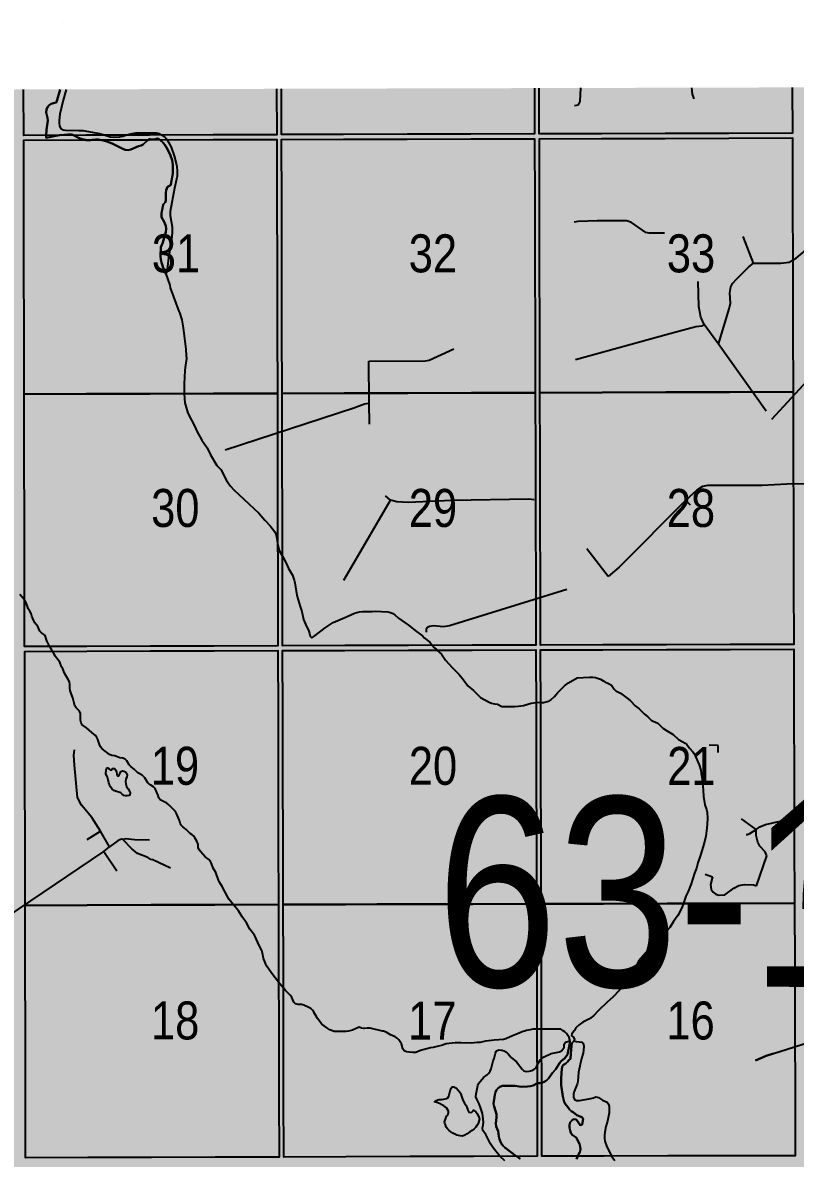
# Model space of a CAD drawing. Extents: x 507565 to 531726, y 6009554 to 6022365.
# Drawn here: x 523209.6 to 523372.5, y 6015897 to 6016136.5 of the extents above; entities that cross this region are included whole.
import ezdxf

# ---------------------------------------------------------------- set-up
doc = ezdxf.new("R2010")
doc.units = 0
doc.header["$LTSCALE"] = 5
doc.linetypes.add('DASHED2', pattern=[9.525, 6.35, -3.175])
for name, color, linetype in [('Quarters', 8, 'Continuous'), ('RoadSeg', 57, 'DASHED2'), ('T-WATER', 160, 'Continuous'), ('T-WATER-H', 133, 'Continuous')]:
    doc.layers.add(name, color=color, linetype=linetype)
doc.layers.add('ROUTE-MAP-BACKGROUND-H', color=7, linetype='Continuous', true_color=0xf0ebff)
doc.styles.add('120', font='ARIALN.TTF', dxfattribs={"height": 13})

msp = doc.modelspace()

# ---------------------------------------------------------------- hatches: boundary and pattern name
at = {"layer": 'ROUTE-MAP-BACKGROUND-H'}
h = msp.add_hatch(color=256, dxfattribs=at)
h.dxf.hatch_style = 1
h.paths.add_polyline_path([(523871.081, 6016124.178), (523873.071, 6015800.356), (523917.515, 6015800.58), (523923.823, 6014811.294), (522926.315, 6014807.962), (522925.895, 6015778.478), (522873.584, 6015778.442), (522873.69, 6016121.495)])
at = {"layer": 'T-WATER-H'}
h = msp.add_hatch(color=256, dxfattribs=at)
h.dxf.hatch_style = 1
h.paths.add_polyline_path([(523217.535, 6016122.466), (523217.518, 6016122.42), (523183.598, 6016122.329), (523183.589, 6016122.467), (523183.543, 6016121.783), (523183.695, 6016119.763), (523184.287, 6016118.445), (523184.303, 6016118.08), (523184.142, 6016117.605), (523183.862, 6016117.062), (523183.748, 6016116.578), (523183.799, 6016116.424), (523184.692, 6016115.212), (523185.364, 6016113.719), (523185.89, 6016112.719), (523186.303, 6016112.366), (523187.705, 6016111.714), (523187.729, 6016111.702), (523188.097, 6016111.351), (523188.431, 6016110.936), (523188.709, 6016110.498), (523189.299, 6016108.965), (523189.795, 6016108.111), (523190.099, 6016107.703), (523190.478, 6016107.313), (523190.888, 6016107.029), (523192.326, 6016106.284), (523192.592, 6016106.146), (523192.753, 6016106.04), (523192.859, 6016105.97), (523193.68, 6016105.429), (523194.646, 6016104.936), (523195.262, 6016104.525), (523196.706, 6016103.393), (523198.107, 6016102.716), (523198.732, 6016101.851), (523199.115, 6016101.531), (523199.654, 6016101.376), (523200.373, 6016101.281), (523202.03, 6016100.869), (523203.934, 6016099.944), (523204.403, 6016099.773), (523205.568, 6016099.493), (523205.992, 6016099.236), (523206.345, 6016098.799), (523206.772, 6016097.527), (523206.723, 6016097.186), (523206.116, 6016096.288), (523205.902, 6016095.682), (523205.924, 6016095.078), (523206.024, 6016094.589), (523206.455, 6016093.427), (523206.377, 6016092.869), (523205.789, 6016091.253), (523205.755, 6016090.761), (523206.067, 6016090.389), (523206.695, 6016089.951), (523206.81, 6016089.507), (523206.998, 6016087.284), (523206.912, 6016086.95), (523205.943, 6016085.824), (523205.521, 6016084.98), (523205.508, 6016084.93), (523205.308, 6016084.169), (523205.258, 6016082.834), (523204.923, 6016082.522), (523203.022, 6016081.669), (523202.652, 6016081.435), (523202.244, 6016080.964), (523201.94, 6016079.946), (523201.732, 6016079.581), (523201.577, 6016079.449), (523201.109, 6016079.27), (523200.557, 6016079.137), (523200.104, 6016078.886), (523199.869, 6016078.443), (523199.507, 6016077.249), (523199.274, 6016076.808), (523196.417, 6016074.608), (523196.087, 6016074.225), (523195.584, 6016073.339), (523194.78, 6016072.154), (523194.738, 6016071.553), (523194.188, 6016069.233), (523194.099, 6016068.583), (523193.93, 6016068.07), (523193.445, 6016067.146), (523193.376, 6016066.496), (523193.929, 6016064.303), (523194.812, 6016062.457), (523194.837, 6016061.801), (523194.461, 6016060.037), (523194.123, 6016059.008), (523193.956, 6016058.192), (523193.952, 6016058.154), (523193.855, 6016057.14), (523193.918, 6016055.819), (523193.894, 6016054.495), (523194.33, 6016052.811), (523194.654, 6016051.78), (523194.903, 6016050.567), (523195.712, 6016047.897), (523195.958, 6016046.736), (523196.101, 6016045.512), (523196.092, 6016044.802), (523195.894, 6016043.64), (523195.962, 6016043.029), (523196.398, 6016042.084), (523196.703, 6016041.054), (523196.755, 6016039.723), (523196.731, 6016038.33), (523196.838, 6016037.889), (523197.353, 6016036.207), (523198.385, 6016034.495), (523199.03, 6016033.775), (523199.557, 6016032.941), (523199.886, 6016032.578), (523200.668, 6016031.936), (523201.203, 6016031.417), (523201.823, 6016031), (523202.188, 6016030.679), (523202.425, 6016030.25), (523202.97, 6016028.709), (523203.065, 6016028.119), (523203.162, 6016026.867), (523203.308, 6016026.308), (523204.121, 6016024.99), (523204.72, 6016024.192), (523205.541, 6016022.883), (523206.432, 6016021.687), (523206.676, 6016021.2), (523206.831, 6016020.639), (523206.845, 6016019.315), (523206.98, 6016018.776), (523207.213, 6016018.339), (523207.535, 6016017.955), (523208.265, 6016017.288), (523208.571, 6016016.892), (523208.975, 6016015.91), (523209.982, 6016014.751), (523210.214, 6016014.302), (523210.788, 6016012.789), (523211.1, 6016012.37), (523211.352, 6016011.919), (523211.493, 6016011.362), (523211.902, 6016010.362), (523212.151, 6016009.931), (523212.798, 6016009.19), (523213.206, 6016008.21), (523213.564, 6016007.856), (523213.996, 6016007.571), (523214.345, 6016007.236), (523214.663, 6016006.148), (523215.243, 6016004.997), (523215.277, 6016004.944), (523215.891, 6016003.994), (523215.919, 6016003.941), (523216.466, 6016002.899), (523217.402, 6016001.656), (523217.762, 6016000.687), (523218.017, 6016000.236), (523218.395, 6015999.286), (523219.206, 6015997.966), (523219.44, 6015997.485), (523219.55, 6015996.929), (523219.552, 6015996.249), (523219.619, 6015995.625), (523220.192, 6015994.086), (523220.571, 6015992.422), (523220.851, 6015992.019), (523221.57, 6015991.29), (523221.767, 6015990.786), (523221.796, 6015989.434), (523221.887, 6015988.836), (523222.144, 6015988.401), (523223.024, 6015987.819), (523224.133, 6015986.788), (523224.922, 6015986.188), (523225.219, 6015985.76), (523225.444, 6015985.307), (523225.769, 6015984.269), (523225.987, 6015983.786), (523226.311, 6015983.394), (523227.889, 6015982.147), (523228.379, 6015981.947), (523229.015, 6015981.864), (523230.042, 6015981.449), (523230.682, 6015981.366), (523231.203, 6015981.199), (523231.515, 6015980.833), (523232.066, 6015980.021), (523232.415, 6015979.638), (523233.184, 6015979.015), (523233.857, 6015978.301), (523234.811, 6015977.833), (523235.163, 6015977.462), (523235.32, 6015977.217), (523235.971, 6015976.202), (523236.312, 6015975.865), (523236.592, 6015975.703), (523237.184, 6015975.363), (523237.528, 6015974.98), (523238.167, 6015973.549), (523238.295, 6015973.016), (523238.561, 6015972.593), (523239.97, 6015971.906), (523240.37, 6015971.57), (523241.79, 6015970.159), (523242.038, 6015969.729), (523242.197, 6015969.218), (523242.63, 6015968.284), (523242.768, 6015967.725), (523243.006, 6015967.244), (523243.359, 6015966.885), (523244.087, 6015966.368), (523244.868, 6015965.478), (523245.221, 6015965.326), (523245.6, 6015965.035), (523245.889, 6015964.627), (523246.387, 6015963.728), (523246.569, 6015963.204), (523246.569, 6015962.572), (523246.787, 6015962.103), (523247.06, 6015961.695), (523248.059, 6015960.611), (523248.83, 6015960.02), (523249.168, 6015959.63), (523249.428, 6015959.207), (523249.785, 6015958.187), (523250.337, 6015957.285), (523250.883, 6015955.693), (523251.117, 6015955.217), (523251.678, 6015954.363), (523252.862, 6015952.067), (523253.15, 6015951.607), (523253.968, 6015950.544), (523254.01, 6015950.491), (523255.07, 6015949.18), (523255.84, 6015947.917), (523256.752, 6015946.701), (523257.483, 6015945.315), (523258.443, 6015944.057), (523259.538, 6015941.757), (523260.039, 6015940.82), (523260.187, 6015940.305), (523260.384, 6015939.171), (523260.564, 6015938.631), (523261.019, 6015937.593), (523262.16, 6015935.965), (523263.543, 6015934.198), (523263.557, 6015934.181), (523264.55, 6015932.969), (523265.024, 6015932.388), (523266.084, 6015931.33), (523266.364, 6015930.94), (523266.788, 6015929.981), (523266.994, 6015929.738), (523267.102, 6015929.61), (523267.671, 6015929.475), (523268.352, 6015929.436), (523268.885, 6015929.28), (523269.895, 6015928.847), (523270.329, 6015928.59), (523270.677, 6015928.246), (523270.978, 6015927.845), (523271.77, 6015926.5), (523272.695, 6015925.285), (523273.908, 6015924.36), (523274.379, 6015924.11), (523274.884, 6015923.883), (523275.426, 6015923.736), (523277.378, 6015923.735), (523277.799, 6015923.78), (523278.299, 6015923.835), (523279.114, 6015924.012), (523280.031, 6015924.497), (523280.553, 6015924.666), (523281.046, 6015924.465), (523281.426, 6015924.399), (523281.656, 6015924.359), (523282.219, 6015924.47), (523282.849, 6015924.478), (523285.485, 6015923.856), (523285.653, 6015923.803), (523286.251, 6015923.616), (523287.137, 6015923.091), (523288.145, 6015922.622), (523288.573, 6015922.369), (523288.917, 6015922.003), (523289.497, 6015921.174), (523289.76, 6015920.085), (523290.039, 6015919.66), (523290.557, 6015919.485), (523291.123, 6015919.433), (523291.144, 6015919.431), (523291.83, 6015919.358), (523292.492, 6015919.356), (523293.466, 6015919.728), (523295.599, 6015920.324), (523296.156, 6015920.42), (523297.276, 6015920.702), (523297.878, 6015920.795), (523298.913, 6015921.127), (523300.145, 6015921.3), (523300.762, 6015921.368), (523302.085, 6015921.39), (523304.133, 6015921.315), (523305.399, 6015921.43), (523306.081, 6015921.431), (523307.203, 6015921.69), (523308.478, 6015921.829), (523309.039, 6015921.964), (523310.953, 6015922.074), (523311.5, 6015922.185), (523312.857, 6015922.881), (523313.936, 6015923.266), (523314.93, 6015923.718), (523315.63, 6015923.889), (523315.848, 6015923.942), (523316.579, 6015924.141), (523317.181, 6015924.232), (523317.986, 6015924.244), (523318.014, 6015924.245), (523318.99, 6015924.273), (523319.019, 6015924.273), (523321.22, 6015924.225), (523322.515, 6015924.268), (523323.096, 6015924.225), (523323.523, 6015923.964), (523323.598, 6015923.91), (523323.938, 6015923.664), (523324.266, 6015923.313), (523324.799, 6015922.487), (523324.97, 6015921.981), (523324.965, 6015921.822), (523324.947, 6015921.296), (523324.488, 6015918.933), (523323.9, 6015918.126), (523323.156, 6015917.485), (523322.822, 6015917.118), (523322.018, 6015915.803), (523321.35, 6015915.072), (523320.455, 6015913.842), (523320.135, 6015913.487), (523319.717, 6015913.213), (523319.047, 6015912.972), (523319.019, 6015912.962), (523318.717, 6015912.875), (523318.101, 6015912.853), (523318.043, 6015912.818), (523318.015, 6015912.801), (523317.225, 6015912.342), (523316.672, 6015912.209), (523316.069, 6015912.137), (523314.728, 6015912.109), (523313.474, 6015912.279), (523310.753, 6015912.289), (523310.239, 6015912.117), (523309.828, 6015911.81), (523309.473, 6015911.484), (523309.269, 6015910.959), (523309.137, 6015910.414), (523308.892, 6015908.508), (523309.004, 6015907.943), (523309.473, 6015906.295), (523309.519, 6015905.65), (523309.374, 6015904.368), (523309.462, 6015903.764), (523309.834, 6015902.778), (523310.006, 6015901.6), (523310.155, 6015901.031), (523310.331, 6015900.499), (523310.571, 6015900.041), (523310.878, 6015899.647), (523311.261, 6015899.298), (523313.681, 6015897.492), (523313.751, 6015897.439), (523314.488, 6015896.882), (523315.161, 6015896.491), (523315.265, 6015896.439), (523315.836, 6015896.152), (523318.061, 6015894.819), (523318.089, 6015894.798), (523318.908, 6015894.206), (523319.068, 6015894.036), (523319.096, 6015894.006), (523319.262, 6015893.83), (523319.461, 6015893.357), (523319.761, 6015892.977), (523320.151, 6015892.654), (523320.723, 6015892.535), (523321.351, 6015892.565), (523321.92, 6015892.676), (523323.15, 6015892.791), (523323.636, 6015892.58), (523323.895, 6015892.988), (523323.72, 6015893.494), (523323.153, 6015893.619), (523321.838, 6015893.692), (523321.262, 6015893.835), (523320.59, 6015894.542), (523320.851, 6015894.882), (523321.322, 6015895.089), (523322.446, 6015895.302), (523322.968, 6015895.457), (523323.408, 6015895.719), (523323.935, 6015895.883), (523324.551, 6015895.967), (523325.096, 6015896.107), (523325.943, 6015896.465), (523326.078, 6015896.522), (523326.385, 6015896.858), (523326.647, 6015897.471), (523326.672, 6015897.529), (523327.053, 6015898.299), (523327.2, 6015898.883), (523327.15, 6015899.524), (523327, 6015900.061), (523326.333, 6015901.428), (523325.882, 6015901.67), (523325.485, 6015901.965), (523325.198, 6015902.391), (523325.009, 6015902.872), (523324.892, 6015903.444), (523324.912, 6015904.084), (523325.06, 6015904.612), (523325.186, 6015904.758), (523325.38, 6015904.983), (523325.777, 6015905.262), (523326.273, 6015905.201), (523326.601, 6015904.834), (523327.124, 6015903.99), (523327.587, 6015904.12), (523327.79, 6015905.319), (523327.492, 6015905.699), (523326.477, 6015906.09), (523325.679, 6015906.72), (523325.243, 6015906.994), (523324.909, 6015907.341), (523324.64, 6015907.757), (523323.997, 6015908.515), (523323.769, 6015908.962), (523323.461, 6015910.031), (523323.147, 6015912.414), (523323.129, 6015913.768), (523323.223, 6015915.108), (523323.376, 6015916.35), (523323.664, 6015916.76), (523324.097, 6015917.026), (523324.449, 6015917.346), (523324.731, 6015917.733), (523325.124, 6015918.025), (523325.23, 6015920.016), (523325.398, 6015921.28), (523325.764, 6015921.633), (523325.831, 6015921.811), (523325.938, 6015922.092), (523325.741, 6015922.56), (523325.327, 6015922.823), (523325.379, 6015923.296), (523325.88, 6015923.916), (523325.925, 6015923.971), (523326.222, 6015924.511), (523326.929, 6015925.157), (523327.713, 6015925.717), (523329.127, 6015926.43), (523329.931, 6015927.037), (523331.006, 6015928.175), (523332.842, 6015929.962), (523334.047, 6015930.997), (523335.474, 6015932.488), (523336.782, 6015934.027), (523337.337, 6015934.872), (523337.984, 6015935.652), (523338.268, 6015936.095), (523339.458, 6015938.616), (523341.465, 6015940.897), (523342.584, 6015941.944), (523343.216, 6015942.735), (523343.587, 6015943.117), (523344.44, 6015943.812), (523345.475, 6015945.061), (523345.5, 6015945.089), (523346.066, 6015945.705), (523346.857, 6015946.979), (523347.74, 6015948.211), (523348.511, 6015949.681), (523348.947, 6015950.754), (523348.973, 6015950.816), (523349.467, 6015952.284), (523349.952, 6015953.31), (523350.579, 6015954.884), (523351.271, 6015957.13), (523351.669, 6015958.231), (523351.962, 6015959.348), (523352.544, 6015960.933), (523353.268, 6015963.49), (523353.623, 6015964.932), (523353.825, 6015966.105), (523353.956, 6015967.378), (523354, 6015968.745), (523353.909, 6015970.025), (523353.809, 6015970.591), (523353.439, 6015971.549), (523353.141, 6015973.336), (523353.094, 6015974.648), (523352.775, 6015977.544), (523352.768, 6015977.606), (523352.563, 6015978.896), (523352.228, 6015980.007), (523351.19, 6015982.352), (523350.891, 6015982.753), (523350.209, 6015983.48), (523349.631, 6015984.267), (523349.272, 6015984.595), (523348.813, 6015984.873), (523347.855, 6015985.332), (523346.736, 6015986.373), (523345.386, 6015987.197), (523345.358, 6015987.214), (523344.579, 6015987.745), (523343.496, 6015988.755), (523343.029, 6015988.994), (523342.523, 6015989.173), (523342.107, 6015989.442), (523341.407, 6015990.126), (523340.616, 6015990.718), (523339.597, 6015991.814), (523338.784, 6015992.424), (523337.735, 6015993.522), (523337.352, 6015993.852), (523335.658, 6015995.076), (523334.699, 6015995.588), (523334.321, 6015995.936), (523333.727, 6015996.757), (523333.296, 6015997.041), (523332.322, 6015997.503), (523332.15, 6015997.602), (523331.41, 6015998.031), (523330.374, 6015998.374), (523329.8, 6015998.479), (523329.101, 6015998.495), (523326.497, 6015998.315), (523324.675, 6015997.25), (523323.872, 6015996.634), (523322.365, 6015995.192), (523321.721, 6015994.375), (523320.998, 6015993.677), (523320.495, 6015993.448), (523319.42, 6015993.149), (523318.843, 6015993.17), (523318.814, 6015993.171), (523317.838, 6015993.161), (523317.809, 6015993.161), (523316.841, 6015993.016), (523315.217, 6015992.533), (523314.064, 6015992.337), (523313.397, 6015992.29), (523311.313, 6015992.283), (523310.642, 6015992.322), (523309.725, 6015992.808), (523309.076, 6015992.855), (523308.48, 6015992.996), (523307.971, 6015993.217), (523306.143, 6015994.216), (523305.752, 6015994.531), (523304.649, 6015995.643), (523303.485, 6015996.631), (523302.552, 6015997.92), (523301.622, 6015999.069), (523300.16, 6016000.513), (523298.775, 6016002.044), (523297.88, 6016003.362), (523296.949, 6016004.175), (523296.889, 6016004.228), (523296.362, 6016004.706), (523296, 6016005.177), (523295.96, 6016005.23), (523295.423, 6016005.829), (523294.261, 6016006.797), (523293.89, 6016007.187), (523292.608, 6016008.105), (523290.935, 6016009.457), (523290.913, 6016009.475), (523288.814, 6016010.934), (523288.099, 6016011.6), (523287.657, 6016011.898), (523287.184, 6016012.11), (523286.565, 6016012.232), (523283.909, 6016012.411), (523283.288, 6016012.355), (523281.241, 6016012.319), (523280.599, 6016012.243), (523280.029, 6016012.118), (523279.535, 6016011.945), (523278.044, 6016011.267), (523276.502, 6016010.665), (523275.062, 6016009.996), (523273.353, 6016008.902), (523270.988, 6016007.041), (523270.564, 6016006.795), (523270.201, 6016007.107), (523270.09, 6016007.679), (523269.906, 6016008.201), (523269.209, 6016009.67), (523268.826, 6016010.621), (523268.429, 6016012.304), (523268.075, 6016013.363), (523267.494, 6016015.466), (523267.246, 6016016.641), (523267.007, 6016018.388), (523266.856, 6016018.958), (523266.462, 6016019.952), (523265.626, 6016021.379), (523265.184, 6016022.363), (523264.365, 6016023.964), (523264.35, 6016023.993), (523263.674, 6016025.212), (523263.354, 6016026.695), (523263.339, 6016026.764), (523263.103, 6016028.114), (523262.965, 6016028.643), (523262.728, 6016029.15), (523261.802, 6016030.411), (523260.71, 6016031.519), (523260.658, 6016031.572), (523259.35, 6016033.091), (523254.084, 6016038.01), (523253.407, 6016038.753), (523252.542, 6016039.955), (523251.378, 6016042.292), (523251.085, 6016042.517), (523250.537, 6016043.107), (523249.172, 6016045.378), (523248.454, 6016046.805), (523247.34, 6016048.466), (523246.283, 6016050.343), (523245.856, 6016051.364), (523244.409, 6016054.135), (523243.791, 6016056.353), (523243.615, 6016058.25), (523243.61, 6016058.302), (523243.626, 6016060.352), (523243.787, 6016063.116), (523243.838, 6016063.787), (523244.149, 6016065.644), (523244.045, 6016066.332), (523244.006, 6016067.636), (523243.438, 6016072.12), (523243.136, 6016073.851), (523242.64, 6016075.351), (523242.583, 6016075.458), (523240.692, 6016080.563), (523240.589, 6016081.11), (523239.752, 6016083.542), (523239.16, 6016085.016), (523239.139, 6016085.069), (523238.844, 6016085.91), (523238.698, 6016086.548), (523238.659, 6016087.281), (523238.698, 6016089.128), (523239.107, 6016090.149), (523239.761, 6016092.312), (523239.827, 6016093.038), (523239.754, 6016093.623), (523239.584, 6016094.155), (523239.383, 6016094.613), (523238.844, 6016095.503), (523238.877, 6016096.351), (523239.182, 6016098.074), (523239.258, 6016098.24), (523239.632, 6016098.588), (523239.739, 6016098.984), (523239.758, 6016100.573), (523239.838, 6016101.172), (523240.117, 6016101.85), (523240.398, 6016102.039), (523240.768, 6016102.193), (523240.853, 6016102.381), (523241.249, 6016104.691), (523241.271, 6016105.97), (523241.276, 6016106.128), (523241.279, 6016106.236), (523241.24, 6016106.502), (523241.096, 6016107.476), (523240.782, 6016108.472), (523240.094, 6016109.847), (523239.554, 6016110.757), (523239.242, 6016111.172), (523238.495, 6016111.794), (523238.44, 6016111.839), (523238.004, 6016112.08), (523237.325, 6016111.826), (523236.728, 6016111.841), (523236.451, 6016111.901), (523236.164, 6016111.887), (523236.056, 6016111.787), (523235.015, 6016110.816), (523234.565, 6016110.598), (523234.015, 6016110.432), (523232.403, 6016109.764), (523231.807, 6016109.617), (523231.226, 6016109.67), (523230.714, 6016109.861), (523228.429, 6016111.011), (523227.348, 6016111.43), (523225.934, 6016111.757), (523225.56, 6016111.844), (523224.926, 6016111.856), (523224.257, 6016111.752), (523223.631, 6016111.655), (523223.003, 6016111.701), (523222.81, 6016111.748), (523221.947, 6016111.958), (523221.363, 6016112.171), (523220.268, 6016112.746), (523219.946, 6016112.915), (523219.12, 6016112.921), (523217.392, 6016112.75), (523214.528, 6016112.231), (523214.555, 6016112.729), (523214.617, 6016113.89), (523214.87, 6016115.829), (523214.827, 6016116.433), (523214.553, 6016117.542), (523214.596, 6016118.184), (523214.83, 6016118.682), (523215.136, 6016119.076), (523215.564, 6016119.369), (523216.575, 6016119.627), (523216.701, 6016119.728)])
h.paths.add_polyline_path([(523218.115, 6016136.478), (523218.082, 6016136.407), (523218.136, 6016136.354)])

# ---------------------------------------------------------------- linework, layer by layer
at = {"layer": 'Quarters'}
for points in [[(523371.866, 6016122.835), (523371.898, 6016113.177), (523358.474, 6016113.139), (523345.05, 6016113.102), (523331.626, 6016113.064), (523318.537, 6016113.027), (523318.511, 6016122.692)], [(523263.143, 6016122.543), (523263.165, 6016112.869), (523249.74, 6016112.831), (523236.316, 6016112.792), (523222.89, 6016112.753), (523209.801, 6016112.715), (523209.783, 6016122.399)], [(523317.506, 6016122.689), (523317.532, 6016113.025), (523304.108, 6016112.987), (523294.865, 6016112.96), (523290.684, 6016112.949), (523277.259, 6016112.91), (523264.169, 6016112.872), (523264.147, 6016122.545)]]:
    msp.add_lwpolyline(points, dxfattribs=at)
for points in [[(523222.996, 6016058.19), (523209.902, 6016058.153), (523209.877, 6016071.542), (523209.852, 6016084.932), (523209.828, 6016098.322), (523209.803, 6016111.711), (523222.893, 6016111.749), (523236.318, 6016111.788), (523249.743, 6016111.826), (523263.167, 6016111.865), (523263.197, 6016098.476), (523263.226, 6016085.086), (523263.256, 6016071.696), (523263.285, 6016058.307), (523249.855, 6016058.268), (523236.426, 6016058.229), (523222.996, 6016058.19)], [(523277.384, 6016058.347), (523264.289, 6016058.31), (523264.26, 6016071.699), (523264.231, 6016085.089), (523264.201, 6016098.479), (523264.172, 6016111.868), (523277.262, 6016111.906), (523290.687, 6016111.945), (523304.111, 6016111.982), (523317.535, 6016112.02), (523317.569, 6016098.631), (523317.604, 6016085.241), (523317.638, 6016071.852), (523317.672, 6016058.462), (523304.243, 6016058.424), (523290.814, 6016058.386), (523277.384, 6016058.347)], [(523331.766, 6016058.504), (523318.676, 6016058.465), (523318.642, 6016071.855), (523318.608, 6016085.244), (523318.576, 6016097.563), (523318.574, 6016098.634), (523318.539, 6016112.023), (523331.629, 6016112.06), (523345.053, 6016112.097), (523358.477, 6016112.135), (523371.901, 6016112.173), (523371.936, 6016098.781), (523371.97, 6016085.389), (523372.005, 6016072.006), (523372.04, 6016058.624), (523358.615, 6016058.584), (523345.19, 6016058.544), (523331.766, 6016058.504)], [(523223.099, 6016004.966), (523209.999, 6016004.928), (523209.975, 6016017.983), (523209.951, 6016031.373), (523209.926, 6016044.763), (523209.902, 6016058.153), (523222.996, 6016058.19), (523236.426, 6016058.229), (523249.855, 6016058.268), (523263.285, 6016058.307), (523263.314, 6016044.917), (523263.344, 6016031.527), (523263.373, 6016018.137), (523263.402, 6016005.083), (523249.967, 6016005.044), (523236.533, 6016005.005), (523223.099, 6016004.966)], [(523277.505, 6016005.123), (523264.406, 6016005.085), (523264.377, 6016018.14), (523264.348, 6016031.53), (523264.319, 6016044.92), (523264.289, 6016058.31), (523277.384, 6016058.347), (523290.814, 6016058.386), (523304.243, 6016058.424), (523317.672, 6016058.462), (523317.706, 6016045.072), (523317.74, 6016031.683), (523317.774, 6016018.293), (523317.807, 6016005.238), (523304.374, 6016005.2), (523290.94, 6016005.162), (523277.505, 6016005.123)], [(523372.153, 6016018.449), (523372.195, 6016005.384), (523358.766, 6016005.348), (523345.336, 6016005.312), (523331.906, 6016005.276), (523318.812, 6016005.241), (523318.779, 6016018.296), (523318.744, 6016031.686), (523318.71, 6016045.075), (523318.676, 6016058.465), (523331.766, 6016058.504), (523345.19, 6016058.544), (523358.615, 6016058.584), (523372.04, 6016058.624), (523372.075, 6016045.236), (523372.11, 6016031.848), (523372.153, 6016018.449)], [(523223.204, 6015950.403), (523210.099, 6015950.365), (523210.075, 6015963.755), (523210.05, 6015977.145), (523210.026, 6015990.534), (523210.001, 6016003.924), (523223.101, 6016003.962), (523236.535, 6016004.001), (523249.969, 6016004.039), (523263.404, 6016004.078), (523263.433, 6015990.689), (523263.462, 6015977.299), (523263.492, 6015963.909), (523263.521, 6015950.519), (523250.082, 6015950.48), (523236.643, 6015950.442), (523223.204, 6015950.403)], [(523277.63, 6015950.56), (523264.525, 6015950.522), (523264.496, 6015963.912), (523264.467, 6015977.302), (523264.438, 6015990.691), (523264.408, 6016004.081), (523277.508, 6016004.119), (523290.942, 6016004.158), (523304.376, 6016004.196), (523317.81, 6016004.234), (523317.844, 6015990.844), (523317.878, 6015977.455), (523317.912, 6015964.065), (523317.946, 6015950.675), (523304.508, 6015950.637), (523291.069, 6015950.599), (523284.251, 6015950.579), (523277.63, 6015950.56)], [(523372.314, 6015964.204), (523372.354, 6015950.813), (523358.919, 6015950.779), (523345.485, 6015950.745), (523332.05, 6015950.711), (523318.951, 6015950.678), (523318.917, 6015964.068), (523318.883, 6015977.457), (523318.856, 6015987.696), (523318.848, 6015990.847), (523318.814, 6016004.237), (523331.909, 6016004.272), (523345.339, 6016004.308), (523358.769, 6016004.344), (523372.199, 6016004.38), (523372.237, 6015990.987), (523372.274, 6015977.594), (523372.314, 6015964.204)], [(523223.306, 6015897.179), (523210.197, 6015897.141), (523210.173, 6015910.196), (523210.148, 6015923.585), (523210.124, 6015936.975), (523210.099, 6015950.365), (523223.204, 6015950.403), (523236.643, 6015950.442), (523250.082, 6015950.48), (523263.521, 6015950.519), (523263.551, 6015937.129), (523263.58, 6015923.74), (523263.609, 6015910.35), (523263.638, 6015897.295), (523250.194, 6015897.256), (523236.75, 6015897.217), (523223.306, 6015897.179)], [(523277.751, 6015897.336), (523264.642, 6015897.298), (523264.614, 6015910.353), (523264.584, 6015923.743), (523264.555, 6015937.132), (523264.525, 6015950.522), (523277.63, 6015950.56), (523284.251, 6015950.579), (523291.069, 6015950.599), (523304.508, 6015950.637), (523317.946, 6015950.675), (523317.981, 6015937.286), (523318.015, 6015923.896), (523318.049, 6015910.506), (523318.082, 6015897.451), (523304.639, 6015897.413), (523291.195, 6015897.375), (523277.751, 6015897.336)], [(523372.465, 6015910.638), (523372.501, 6015897.577), (523359.063, 6015897.546), (523345.626, 6015897.515), (523332.189, 6015897.484), (523319.086, 6015897.454), (523319.053, 6015910.509), (523319.019, 6015923.898), (523318.985, 6015937.289), (523318.951, 6015950.678), (523332.05, 6015950.711), (523345.485, 6015950.745), (523358.919, 6015950.779), (523372.354, 6015950.813), (523372.391, 6015937.424), (523372.429, 6015924.035), (523372.465, 6015910.638)]]:
    msp.add_lwpolyline(points, close=True, dxfattribs=at)
at = {"layer": 'RoadSeg'}
for p, q in [((523277.32, 6016018.914), (523287.144, 6016035.797)), ((523223.207, 6015964.268), (523226.005, 6015966))]:
    msp.add_line(p, q, dxfattribs=at)
at = {"layer": 'RoadSeg', "flags": 128}
for points in [[(523325.939, 6016119.048), (523326.805, 6016119.181), (523327.171, 6016119.847), (523327.312, 6016122.715)], [(523351.214, 6016120.413), (523350.847, 6016121.412), (523350.711, 6016122.778)], [(523349.449, 6016035.797), (523351.813, 6016037.995), (523353.012, 6016038.761), (523354.078, 6016038.961), (523365.533, 6016038.96), (523370.761, 6016039.26), (523376.555, 6016039.293), (523377.321, 6016039.493), (523367.598, 6016052.913), (523356.309, 6016068.665), (523353.279, 6016072.827), (523352.579, 6016074.359), (523352.146, 6016076.657), (523351.88, 6016089.943), (523351.181, 6016090.975), (523349.749, 6016091.941), (523348.983, 6016092.108), (523341.723, 6016092.075), (523341.024, 6016092.274), (523337.994, 6016094.339), (523336.961, 6016094.672), (523330.734, 6016094.705), (523326.705, 6016094.572), (523325.906, 6016094.406)], [(523356.309, 6016068.665), (523358.54, 6016076.124), (523358.848, 6016077.335), (523358.74, 6016079.487), (523358.906, 6016080.753), (523359.306, 6016081.485), (523360.172, 6016082.451), (523362.703, 6016084.982), (523363.735, 6016085.781), (523361.504, 6016091.409)], [(523363.735, 6016085.781), (523369.496, 6016085.747), (523371.194, 6016086.014), (523372.726, 6016086.846), (523375.556, 6016089.211), (523377.122, 6016090.31), (523377.954, 6016090.643), (523378.82, 6016090.743), (523379.453, 6016090.609), (523379.985, 6016090.243), (523383.748, 6016085.747), (523384.714, 6016085.248), (523387.245, 6016085.148), (523400.931, 6016085.481), (523401.664, 6016085.648), (523402.164, 6016086.08), (523403.262, 6016087.746), (523403.895, 6016089.344), (523404.228, 6016089.843), (523405.161, 6016090.643)], [(523326.139, 6016065.468), (523346.053, 6016070.962), (523351.514, 6016072.394), (523352.779, 6016072.561), (523353.279, 6016072.827)], [(523350.415, 6016034.731), (523349.449, 6016035.797), (523335.363, 6016021.678), (523333.065, 6016019.713), (523321.444, 6016034.765), (523320.711, 6016035.164), (523318.48, 6016035.764), (523316.315, 6016035.997), (523300.098, 6016035.697), (523290.874, 6016035.331), (523288.51, 6016035.464), (523287.144, 6016035.797), (523285.912, 6016036.829), (523285.18, 6016037.728), (523283.681, 6016040.759), (523283.148, 6016043.056), (523282.715, 6016051.981), (523282.682, 6016056.243), (523282.582, 6016065.101), (523294.437, 6016065.201), (523295.336, 6016065.334), (523300.897, 6016067.865)], [(523367.598, 6016052.913), (523375.09, 6016061.039), (523375.29, 6016061.571), (523375.19, 6016062.071), (523374.724, 6016062.604)], [(523252.312, 6016046.42), (523279.385, 6016055.244), (523281.683, 6016056.144), (523282.682, 6016056.243)], [(523294.77, 6016007.958), (523294.737, 6016008.591), (523294.97, 6016008.99), (523295.369, 6016009.223), (523296.235, 6016009.39), (523298.333, 6016009.19), (523299.598, 6016009.357), (523333.065, 6016019.713)], [(523394.276, 6015895.051), (523394.238, 6015897.934), (523393.605, 6015900.798), (523391.308, 6015907.358), (523389.676, 6015910.654), (523385.813, 6015917.081), (523379.653, 6015926.738), (523381.118, 6015929.436), (523382.316, 6015930.735), (523383.282, 6015931.6), (523384.048, 6015931.8), (523385.18, 6015932.4), (523386.779, 6015933.998), (523387.478, 6015934.331), (523397.835, 6015937.594), (523387.478, 6015934.331), (523386.779, 6015933.998), (523385.18, 6015932.4), (523384.048, 6015931.8), (523383.282, 6015931.6), (523382.316, 6015930.735), (523381.118, 6015929.436), (523379.653, 6015926.738), (523379.053, 6015926.439), (523378.387, 6015925.806), (523378.487, 6015923.541), (523378.32, 6015922.976), (523377.654, 6015922.343), (523376.789, 6015921.943), (523366.399, 6015918.613), (523364.101, 6015917.648), (523366.399, 6015918.613), (523376.789, 6015921.943), (523377.654, 6015922.343), (523378.32, 6015922.976), (523378.487, 6015923.541), (523378.387, 6015925.806), (523379.053, 6015926.439), (523379.653, 6015926.738), (523378.587, 6015928.637), (523376.023, 6015935.063), (523375.357, 6015937.261), (523374.924, 6015939.592), (523374.224, 6015949.05), (523374.291, 6015952.646), (523375.656, 6015968.93), (523375.59, 6015969.629), (523375.856, 6015971.194), (523376.689, 6015977.055), (523377.355, 6015978.754), (523378.187, 6015979.752), (523379.486, 6015980.818), (523380.884, 6015981.517), (523384.181, 6015982.616), (523386.313, 6015983.582), (523387.545, 6015984.381), (523388.277, 6015985.014), (523389.143, 6015986.18), (523389.809, 6015987.844)], [(523353.545, 6015956.942), (523355.077, 6015956.409), (523354.644, 6015954.777), (523354.744, 6015953.712), (523355.182, 6015953.149), (523355.734, 6015952.754), (523356.409, 6015952.513), (523357.674, 6015952.613), (523359.539, 6015954.011), (523360.605, 6015954.578), (523361.837, 6015954.777), (523363.702, 6015954.677), (523364.334, 6015954.478), (523366.499, 6015960.771), (523366.132, 6015961.637), (523365.067, 6015962.869), (523364.634, 6015963.702), (523364.301, 6015965.1), (523364.268, 6015966.333), (523358.806, 6015970.262), (523357.408, 6015971.86), (523356.609, 6015974.058), (523356.309, 6015976.755), (523356.242, 6015984.048), (523354.344, 6015984.148)], [(523226.671, 6015961.704), (523227.903, 6015962.67), (523226.005, 6015966), (523224.14, 6015968.897), (523222.009, 6015971.494), (523221.176, 6015973.093), (523220.51, 6015979.952), (523220.377, 6015982.05), (523220.477, 6015983.149)], [(523362.17, 6015965.334), (523362.403, 6015965.267), (523362.902, 6015965.5), (523364.268, 6015966.333), (523365.067, 6015966.932), (523366.266, 6015967.398), (523371.527, 6015968.63), (523373.458, 6015969.263), (523375.39, 6015971.028), (523375.856, 6015971.194)], [(523240.757, 6015958.174), (523237.027, 6015959.939), (523236.594, 6015960.039), (523235.962, 6015960.438), (523233.797, 6015961.304), (523232.565, 6015962.303), (523230.667, 6015964.268), (523230.434, 6015964.334), (523229.701, 6015964.035), (523227.903, 6015962.67)], [(523236.328, 6015964.101), (523233.164, 6015964.168), (523231.366, 6015964.401), (523230.667, 6015964.268)], [(523206.258, 6015949.249), (523206.89, 6015948.317), (523208.722, 6015949.582), (523226.671, 6015961.704), (523229.435, 6015957.641)]]:
    msp.add_lwpolyline(points, dxfattribs=at)
at = {"layer": 'T-WATER'}
for points in [[(523218.781, 6016122.423), (523218.131, 6016120.127), (523217.432, 6016117.199), (523217.265, 6016115.871), (523217.246, 6016115.371), (523217.313, 6016114.651), (523217.618, 6016114.151), (523218.092, 6016113.88), (523218.584, 6016113.8), (523221.407, 6016113.774), (523222.253, 6016113.717), (523225.751, 6016113.103), (523226.829, 6016112.817), (523226.99, 6016112.765), (523228.059, 6016112.418), (523228.783, 6016112.327), (523230.076, 6016112.43), (523230.697, 6016112.564), (523231.364, 6016112.778), (523231.531, 6016112.831), (523232.341, 6016113.075), (523233.441, 6016113.28), (523236.313, 6016113.289), (523237.784, 6016113.244), (523238.353, 6016113.098), (523238.876, 6016112.852), (523238.945, 6016112.8), (523239.65, 6016112.254), (523240.022, 6016111.851), (523240.054, 6016111.798), (523240.562, 6016110.967), (523240.963, 6016110.002), (523241.516, 6016108.378), (523242.01, 6016106.504), (523242.08, 6016106.238), (523242.093, 6016106.13), (523242.111, 6016105.971), (523242.181, 6016105.362), (523242.133, 6016104.132), (523241.587, 6016101.567), (523240.671, 6016096.641), (523240.681, 6016095.829), (523241.086, 6016093.457), (523241.101, 6016092.137), (523240.901, 6016090.151), (523240.33, 6016086.886), (523240.131, 6016085.072), (523240.125, 6016085.019), (523240.038, 6016084.256), (523239.752, 6016083.542), (523239.16, 6016085.016), (523239.139, 6016085.069), (523238.844, 6016085.91), (523238.698, 6016086.548), (523238.659, 6016087.281), (523238.698, 6016089.128), (523239.107, 6016090.149), (523239.761, 6016092.312), (523239.827, 6016093.038), (523239.754, 6016093.623), (523239.584, 6016094.155), (523239.383, 6016094.613), (523238.844, 6016095.503), (523238.877, 6016096.351), (523239.182, 6016098.074), (523239.258, 6016098.24), (523239.632, 6016098.588), (523239.739, 6016098.984), (523239.758, 6016100.573), (523239.838, 6016101.172), (523240.117, 6016101.85), (523240.398, 6016102.039), (523240.768, 6016102.193), (523240.853, 6016102.381), (523241.249, 6016104.691), (523241.271, 6016105.97), (523241.276, 6016106.128), (523241.279, 6016106.236), (523241.24, 6016106.502), (523241.096, 6016107.476), (523240.782, 6016108.472), (523240.094, 6016109.847), (523239.554, 6016110.757), (523239.242, 6016111.172), (523238.495, 6016111.794), (523238.44, 6016111.839), (523238.004, 6016112.08), (523237.325, 6016111.826), (523236.728, 6016111.841), (523236.451, 6016111.901), (523236.164, 6016111.887), (523236.056, 6016111.787), (523235.015, 6016110.816), (523234.565, 6016110.598), (523234.015, 6016110.432), (523232.403, 6016109.764), (523231.807, 6016109.617), (523231.226, 6016109.67), (523230.714, 6016109.861), (523228.429, 6016111.011), (523227.348, 6016111.43), (523225.934, 6016111.757), (523225.56, 6016111.844), (523224.926, 6016111.856), (523224.257, 6016111.752), (523223.631, 6016111.655), (523223.003, 6016111.701), (523222.81, 6016111.748), (523221.947, 6016111.958), (523221.363, 6016112.171), (523220.268, 6016112.746), (523219.946, 6016112.915), (523219.12, 6016112.921), (523217.392, 6016112.75), (523217.319, 6016112.737), (523214.528, 6016112.231), (523214.555, 6016112.729), (523214.617, 6016113.89), (523214.87, 6016115.829), (523214.827, 6016116.433), (523214.553, 6016117.542), (523214.596, 6016118.184), (523214.83, 6016118.682), (523215.136, 6016119.076), (523215.564, 6016119.369), (523216.575, 6016119.627), (523216.701, 6016119.728), (523217.521, 6016122.42)], [(523217.521, 6016122.42), (523216.701, 6016119.728), (523216.575, 6016119.627), (523215.564, 6016119.369), (523215.136, 6016119.076), (523214.83, 6016118.682), (523214.596, 6016118.184), (523214.553, 6016117.542), (523214.827, 6016116.433), (523214.87, 6016115.829), (523214.617, 6016113.89), (523214.555, 6016112.729), (523214.528, 6016112.231), (523217.319, 6016112.737), (523217.392, 6016112.75), (523219.12, 6016112.921), (523219.946, 6016112.915), (523220.268, 6016112.746), (523221.363, 6016112.171), (523221.947, 6016111.958), (523222.81, 6016111.748), (523223.003, 6016111.701), (523223.631, 6016111.655), (523224.257, 6016111.752), (523224.926, 6016111.856), (523225.56, 6016111.844), (523225.934, 6016111.757), (523227.348, 6016111.43), (523228.429, 6016111.011), (523230.714, 6016109.861), (523231.226, 6016109.67), (523231.807, 6016109.617), (523232.403, 6016109.764), (523234.015, 6016110.432), (523234.565, 6016110.598), (523235.015, 6016110.816), (523236.056, 6016111.787), (523236.164, 6016111.887), (523236.451, 6016111.901), (523236.728, 6016111.841), (523237.325, 6016111.826), (523238.004, 6016112.08), (523238.44, 6016111.839), (523238.495, 6016111.794), (523239.242, 6016111.172), (523239.554, 6016110.757), (523240.094, 6016109.847), (523240.782, 6016108.472), (523241.096, 6016107.476), (523241.24, 6016106.502), (523241.279, 6016106.236), (523241.276, 6016106.128), (523241.271, 6016105.97), (523241.249, 6016104.691), (523240.853, 6016102.381), (523240.768, 6016102.193), (523240.398, 6016102.039), (523240.117, 6016101.85), (523239.838, 6016101.172), (523239.758, 6016100.573), (523239.739, 6016098.984), (523239.632, 6016098.588), (523239.258, 6016098.24), (523239.182, 6016098.074), (523238.877, 6016096.351), (523238.844, 6016095.503), (523239.383, 6016094.613), (523239.584, 6016094.155), (523239.754, 6016093.623), (523239.827, 6016093.038), (523239.761, 6016092.312), (523239.107, 6016090.149), (523238.698, 6016089.128), (523238.659, 6016087.281), (523238.698, 6016086.548), (523238.844, 6016085.91), (523239.139, 6016085.069), (523239.16, 6016085.016), (523239.752, 6016083.542), (523240.589, 6016081.11), (523240.692, 6016080.563), (523242.583, 6016075.458), (523242.64, 6016075.351), (523243.136, 6016073.851), (523243.438, 6016072.12), (523244.006, 6016067.636), (523244.045, 6016066.332), (523244.149, 6016065.644), (523243.838, 6016063.787), (523243.787, 6016063.116), (523243.626, 6016060.352), (523243.61, 6016058.302), (523243.615, 6016058.25), (523243.791, 6016056.353), (523244.409, 6016054.135), (523245.856, 6016051.364), (523246.283, 6016050.343), (523247.34, 6016048.466), (523248.454, 6016046.805), (523249.172, 6016045.378), (523250.537, 6016043.107), (523251.085, 6016042.517), (523251.378, 6016042.292), (523252.542, 6016039.955), (523253.407, 6016038.753), (523254.084, 6016038.01), (523259.35, 6016033.091), (523260.658, 6016031.572), (523260.71, 6016031.519), (523261.802, 6016030.411), (523262.728, 6016029.15), (523262.965, 6016028.643), (523263.103, 6016028.114), (523263.339, 6016026.764), (523263.354, 6016026.695), (523263.674, 6016025.212), (523264.35, 6016023.993), (523264.365, 6016023.964), (523265.184, 6016022.363), (523265.626, 6016021.379), (523266.462, 6016019.952), (523266.856, 6016018.958), (523267.007, 6016018.388), (523267.246, 6016016.641), (523267.494, 6016015.466), (523268.075, 6016013.363), (523268.429, 6016012.304), (523268.826, 6016010.621), (523269.209, 6016009.67), (523269.906, 6016008.201), (523270.09, 6016007.679), (523270.201, 6016007.107), (523270.564, 6016006.795), (523270.988, 6016007.041), (523273.353, 6016008.902), (523275.062, 6016009.996), (523276.502, 6016010.665), (523278.044, 6016011.267), (523279.535, 6016011.945), (523280.029, 6016012.118), (523280.599, 6016012.243), (523281.241, 6016012.319), (523283.288, 6016012.355), (523283.909, 6016012.411), (523286.565, 6016012.232), (523287.184, 6016012.11), (523287.657, 6016011.898), (523288.099, 6016011.6), (523288.814, 6016010.934), (523290.913, 6016009.475), (523290.935, 6016009.457), (523292.608, 6016008.105), (523293.89, 6016007.187), (523294.261, 6016006.797), (523295.423, 6016005.829), (523295.96, 6016005.23), (523296, 6016005.177), (523296.362, 6016004.706), (523296.889, 6016004.228), (523296.949, 6016004.175), (523297.88, 6016003.362), (523298.775, 6016002.044), (523300.16, 6016000.513), (523301.622, 6015999.069), (523302.552, 6015997.92), (523303.485, 6015996.631), (523304.649, 6015995.643), (523305.752, 6015994.531), (523306.143, 6015994.216), (523307.971, 6015993.217), (523308.48, 6015992.996), (523309.076, 6015992.855), (523309.725, 6015992.808), (523310.642, 6015992.322), (523311.313, 6015992.283), (523313.397, 6015992.29), (523314.064, 6015992.337), (523315.217, 6015992.533), (523316.841, 6015993.016), (523317.809, 6015993.161), (523317.838, 6015993.161), (523318.814, 6015993.171), (523318.843, 6015993.17), (523319.42, 6015993.149), (523320.495, 6015993.448), (523320.998, 6015993.677), (523321.721, 6015994.375), (523322.365, 6015995.192), (523323.872, 6015996.634), (523324.675, 6015997.25), (523326.497, 6015998.315), (523329.101, 6015998.495), (523329.8, 6015998.479), (523330.374, 6015998.374), (523331.41, 6015998.031), (523332.15, 6015997.602), (523332.322, 6015997.503), (523333.296, 6015997.041), (523333.727, 6015996.757), (523334.321, 6015995.936), (523334.699, 6015995.588), (523335.658, 6015995.076), (523337.352, 6015993.852), (523337.735, 6015993.522), (523338.784, 6015992.424), (523339.597, 6015991.814), (523340.616, 6015990.718), (523341.407, 6015990.126), (523342.107, 6015989.442), (523342.523, 6015989.173), (523343.029, 6015988.994), (523343.496, 6015988.755), (523344.579, 6015987.745), (523345.358, 6015987.214), (523345.386, 6015987.197), (523346.736, 6015986.373), (523347.855, 6015985.332), (523348.813, 6015984.873), (523349.272, 6015984.595), (523349.631, 6015984.267), (523350.209, 6015983.48), (523350.891, 6015982.753), (523351.19, 6015982.352), (523352.228, 6015980.007), (523352.563, 6015978.896), (523352.768, 6015977.606), (523352.775, 6015977.544), (523353.094, 6015974.648), (523353.141, 6015973.336), (523353.439, 6015971.549), (523353.809, 6015970.591), (523353.909, 6015970.025), (523354, 6015968.745), (523353.956, 6015967.378), (523353.825, 6015966.105), (523353.623, 6015964.932), (523353.268, 6015963.49), (523352.544, 6015960.933), (523351.962, 6015959.348), (523351.669, 6015958.231), (523351.271, 6015957.13), (523350.579, 6015954.884), (523349.952, 6015953.31), (523349.467, 6015952.284), (523348.973, 6015950.816), (523348.947, 6015950.754), (523348.511, 6015949.681), (523347.74, 6015948.211), (523346.857, 6015946.979), (523346.066, 6015945.705), (523345.5, 6015945.089), (523345.475, 6015945.061), (523344.44, 6015943.812), (523343.587, 6015943.117), (523343.216, 6015942.735), (523342.584, 6015941.944), (523341.465, 6015940.897), (523339.458, 6015938.616), (523338.268, 6015936.095), (523337.984, 6015935.652), (523337.337, 6015934.872), (523336.782, 6015934.027), (523335.474, 6015932.488), (523334.047, 6015930.997), (523332.842, 6015929.962), (523331.006, 6015928.175), (523329.931, 6015927.037), (523329.127, 6015926.43), (523327.713, 6015925.717), (523326.929, 6015925.157), (523326.222, 6015924.511), (523325.925, 6015923.971), (523325.88, 6015923.916), (523325.379, 6015923.296), (523325.327, 6015922.823), (523325.741, 6015922.56), (523325.938, 6015922.092), (523325.831, 6015921.811), (523325.785, 6015921.689), (523325.764, 6015921.633), (523325.398, 6015921.28), (523325.23, 6015920.016), (523325.124, 6015918.025), (523324.731, 6015917.733), (523324.449, 6015917.346), (523324.097, 6015917.026), (523323.664, 6015916.76), (523323.376, 6015916.35), (523323.223, 6015915.108), (523323.129, 6015913.768), (523323.147, 6015912.414), (523323.461, 6015910.031), (523323.769, 6015908.962), (523323.997, 6015908.515), (523324.64, 6015907.757), (523324.909, 6015907.341), (523325.243, 6015906.994), (523325.679, 6015906.72), (523326.477, 6015906.09), (523327.492, 6015905.699), (523327.79, 6015905.319), (523327.587, 6015904.12), (523327.124, 6015903.99), (523326.601, 6015904.834), (523326.273, 6015905.201), (523325.777, 6015905.262), (523325.38, 6015904.983), (523325.186, 6015904.758), (523325.06, 6015904.612), (523324.912, 6015904.084), (523324.892, 6015903.444), (523325.009, 6015902.872), (523325.198, 6015902.391), (523325.485, 6015901.965), (523325.882, 6015901.67), (523326.333, 6015901.428), (523327, 6015900.061), (523327.15, 6015899.524), (523327.2, 6015898.883), (523327.053, 6015898.299), (523326.672, 6015897.529), (523326.647, 6015897.471), (523326.385, 6015896.858)], [(523314.488, 6015896.882), (523313.751, 6015897.439), (523313.681, 6015897.492), (523311.261, 6015899.298), (523310.878, 6015899.647), (523310.571, 6015900.041), (523310.331, 6015900.499), (523310.155, 6015901.031), (523310.006, 6015901.6), (523309.834, 6015902.778), (523309.462, 6015903.764), (523309.374, 6015904.368), (523309.519, 6015905.65), (523309.473, 6015906.295), (523309.004, 6015907.943), (523308.892, 6015908.508), (523309.137, 6015910.414), (523309.269, 6015910.959), (523309.473, 6015911.484), (523309.828, 6015911.81), (523310.239, 6015912.117), (523310.753, 6015912.289), (523313.474, 6015912.279), (523314.728, 6015912.109), (523316.069, 6015912.137), (523316.672, 6015912.209), (523317.225, 6015912.342), (523318.015, 6015912.801), (523318.043, 6015912.818), (523318.101, 6015912.853), (523318.717, 6015912.875), (523319.019, 6015912.962), (523319.047, 6015912.972), (523319.717, 6015913.213), (523320.135, 6015913.487), (523320.455, 6015913.842), (523321.35, 6015915.072), (523322.018, 6015915.803), (523322.822, 6015917.118), (523323.156, 6015917.485), (523323.9, 6015918.126), (523324.488, 6015918.933), (523324.947, 6015921.296), (523324.965, 6015921.822), (523324.97, 6015921.981), (523324.799, 6015922.487), (523324.266, 6015923.313), (523323.938, 6015923.664), (523323.598, 6015923.91), (523323.523, 6015923.964), (523323.096, 6015924.225), (523322.515, 6015924.268), (523321.22, 6015924.225), (523319.019, 6015924.273), (523318.99, 6015924.273), (523318.014, 6015924.245), (523317.986, 6015924.244), (523317.181, 6015924.232), (523316.579, 6015924.141), (523315.848, 6015923.942), (523315.63, 6015923.889), (523314.93, 6015923.718), (523313.936, 6015923.266), (523312.857, 6015922.881), (523311.5, 6015922.185), (523310.953, 6015922.074), (523309.039, 6015921.964), (523308.478, 6015921.829), (523307.203, 6015921.69), (523306.081, 6015921.431), (523305.399, 6015921.43), (523304.133, 6015921.315), (523302.085, 6015921.39), (523300.762, 6015921.368), (523300.145, 6015921.3), (523298.913, 6015921.127), (523297.878, 6015920.795), (523297.276, 6015920.702), (523296.156, 6015920.42), (523295.599, 6015920.324), (523293.466, 6015919.728), (523292.492, 6015919.356), (523291.83, 6015919.358), (523291.144, 6015919.431), (523291.123, 6015919.433), (523290.557, 6015919.485), (523290.039, 6015919.66), (523289.76, 6015920.085), (523289.497, 6015921.174), (523288.917, 6015922.003), (523288.573, 6015922.369), (523288.145, 6015922.622), (523287.137, 6015923.091), (523286.251, 6015923.616), (523285.653, 6015923.803), (523285.485, 6015923.856), (523282.849, 6015924.478), (523282.219, 6015924.47), (523281.656, 6015924.359), (523281.426, 6015924.399), (523281.046, 6015924.465), (523280.553, 6015924.666), (523280.031, 6015924.497), (523279.114, 6015924.012), (523278.299, 6015923.835), (523277.799, 6015923.78), (523277.378, 6015923.735), (523275.426, 6015923.736), (523275.29, 6015923.773), (523274.884, 6015923.883), (523274.379, 6015924.11), (523273.908, 6015924.36), (523272.695, 6015925.285), (523271.77, 6015926.5), (523270.978, 6015927.845), (523270.677, 6015928.246), (523270.329, 6015928.59), (523269.895, 6015928.847), (523268.885, 6015929.28), (523268.352, 6015929.436), (523267.671, 6015929.475), (523267.102, 6015929.61), (523266.994, 6015929.738), (523266.788, 6015929.981), (523266.364, 6015930.94), (523266.084, 6015931.33), (523265.024, 6015932.388), (523264.565, 6015932.952), (523264.55, 6015932.969), (523263.557, 6015934.181), (523263.543, 6015934.198), (523262.16, 6015935.965), (523261.019, 6015937.593), (523260.564, 6015938.631), (523260.384, 6015939.171), (523260.187, 6015940.305), (523260.039, 6015940.82), (523259.538, 6015941.757), (523258.443, 6015944.057), (523257.483, 6015945.315), (523256.752, 6015946.701), (523255.84, 6015947.917), (523255.07, 6015949.18), (523254.01, 6015950.491), (523253.968, 6015950.544), (523253.15, 6015951.607), (523252.862, 6015952.067), (523251.678, 6015954.363), (523251.117, 6015955.217), (523250.883, 6015955.693), (523250.337, 6015957.285), (523249.785, 6015958.187), (523249.428, 6015959.207), (523249.168, 6015959.63), (523248.83, 6015960.02), (523248.059, 6015960.611), (523247.06, 6015961.695), (523246.787, 6015962.103), (523246.569, 6015962.572), (523246.569, 6015963.204), (523246.387, 6015963.728), (523245.889, 6015964.627), (523245.6, 6015965.035), (523245.221, 6015965.326), (523244.868, 6015965.478), (523244.087, 6015966.368), (523243.359, 6015966.885), (523243.006, 6015967.244), (523242.768, 6015967.725), (523242.63, 6015968.284), (523242.197, 6015969.218), (523242.038, 6015969.729), (523241.79, 6015970.159), (523240.37, 6015971.57), (523239.97, 6015971.906), (523238.561, 6015972.593), (523238.295, 6015973.016), (523238.167, 6015973.549), (523237.528, 6015974.98), (523237.184, 6015975.363), (523236.592, 6015975.703), (523236.312, 6015975.865), (523235.971, 6015976.202), (523235.32, 6015977.217), (523235.163, 6015977.462), (523234.811, 6015977.833), (523233.857, 6015978.301), (523233.184, 6015979.015), (523232.415, 6015979.638), (523232.066, 6015980.021), (523231.515, 6015980.833), (523231.203, 6015981.199), (523230.682, 6015981.366), (523230.042, 6015981.449), (523229.015, 6015981.864), (523228.379, 6015981.947), (523227.889, 6015982.147), (523226.311, 6015983.394), (523225.987, 6015983.786), (523225.769, 6015984.269), (523225.444, 6015985.307), (523225.219, 6015985.76), (523224.922, 6015986.188), (523224.133, 6015986.788), (523223.024, 6015987.819), (523222.144, 6015988.401), (523221.887, 6015988.836), (523221.796, 6015989.434), (523221.767, 6015990.786), (523221.57, 6015991.29), (523220.851, 6015992.019), (523220.571, 6015992.422), (523220.192, 6015994.086), (523219.619, 6015995.625), (523219.552, 6015996.249), (523219.55, 6015996.929), (523219.44, 6015997.485), (523219.206, 6015997.966), (523218.395, 6015999.286), (523218.017, 6016000.236), (523217.762, 6016000.687), (523217.402, 6016001.656), (523216.466, 6016002.899), (523215.919, 6016003.941), (523215.891, 6016003.994), (523215.277, 6016004.944), (523215.243, 6016004.997), (523214.663, 6016006.148), (523214.345, 6016007.236), (523213.996, 6016007.571), (523213.564, 6016007.856), (523213.206, 6016008.21), (523212.798, 6016009.19), (523212.151, 6016009.931), (523211.902, 6016010.362), (523211.493, 6016011.362), (523211.352, 6016011.919), (523211.1, 6016012.37), (523210.788, 6016012.789), (523210.214, 6016014.302), (523209.982, 6016014.751), (523208.975, 6016015.91)], [(523311.295, 6015896.48), (523310.244, 6015897.429), (523310.186, 6015897.482), (523308.797, 6015899.205), (523308.209, 6015900.04), (523307.269, 6015902.069), (523306.599, 6015902.894), (523306.562, 6015903.457), (523306.724, 6015904.015), (523306.796, 6015904.649), (523306.644, 6015905.875), (523306.526, 6015906.441), (523306.185, 6015907.547), (523305.819, 6015908.527), (523305.332, 6015909.479), (523305.176, 6015909.997), (523305.202, 6015910.622), (523305.583, 6015912.385), (523305.762, 6015912.883), (523306.733, 6015914.081), (523307.518, 6015914.656), (523307.877, 6015914.988), (523308.174, 6015915.395), (523308.395, 6015915.864), (523308.831, 6015917.58), (523309.036, 6015918.075), (523309.264, 6015919.216), (523309.502, 6015919.664), (523309.992, 6015919.875), (523310.625, 6015919.841), (523311.156, 6015919.681), (523311.626, 6015919.415), (523311.982, 6015919.069), (523312.571, 6015918.31), (523313.75, 6015917.38), (523314.897, 6015915.794), (523315.258, 6015915.476), (523315.78, 6015915.308), (523316.393, 6015915.369), (523316.944, 6015915.52), (523317.411, 6015915.738), (523317.79, 6015916.033), (523318.006, 6015916.371), (523318.034, 6015916.436), (523318.256, 6015916.955), (523318.759, 6015917.863), (523319.006, 6015918.082), (523319.034, 6015918.1), (523319.567, 6015918.445), (523321, 6015919.113), (523322.757, 6015919.439), (523323.185, 6015919.68), (523323.518, 6015920.026), (523323.774, 6015920.468), (523323.787, 6015921.116), (523324.066, 6015921.512), (523324.965, 6015921.822), (523324.947, 6015921.296), (523324.488, 6015918.933), (523323.9, 6015918.126), (523323.156, 6015917.485), (523322.822, 6015917.118), (523322.018, 6015915.803), (523321.35, 6015915.072), (523320.455, 6015913.842), (523320.135, 6015913.487), (523319.717, 6015913.213), (523319.047, 6015912.972), (523319.019, 6015912.962), (523318.717, 6015912.875), (523318.101, 6015912.853), (523318.043, 6015912.818), (523318.015, 6015912.801), (523317.225, 6015912.342), (523316.672, 6015912.209), (523316.069, 6015912.137), (523314.728, 6015912.109), (523313.474, 6015912.279), (523310.753, 6015912.289), (523310.239, 6015912.117), (523309.828, 6015911.81), (523309.473, 6015911.484), (523309.269, 6015910.959), (523309.137, 6015910.414), (523308.892, 6015908.508), (523309.004, 6015907.943), (523309.473, 6015906.295), (523309.519, 6015905.65), (523309.374, 6015904.368), (523309.462, 6015903.764), (523309.834, 6015902.778), (523310.006, 6015901.6), (523310.155, 6015901.031), (523310.331, 6015900.499), (523310.571, 6015900.041), (523310.878, 6015899.647), (523311.261, 6015899.298), (523313.681, 6015897.492), (523313.751, 6015897.439), (523314.488, 6015896.882)], [(523326.385, 6015896.858), (523326.647, 6015897.471), (523326.672, 6015897.529), (523327.053, 6015898.299), (523327.2, 6015898.883), (523327.15, 6015899.524), (523327, 6015900.061), (523326.333, 6015901.428), (523325.882, 6015901.67), (523325.485, 6015901.965), (523325.198, 6015902.391), (523325.009, 6015902.872), (523324.892, 6015903.444), (523324.912, 6015904.084), (523325.06, 6015904.612), (523325.186, 6015904.758), (523325.38, 6015904.983), (523325.777, 6015905.262), (523326.273, 6015905.201), (523326.601, 6015904.834), (523327.124, 6015903.99), (523327.587, 6015904.12), (523327.79, 6015905.319), (523327.492, 6015905.699), (523326.477, 6015906.09), (523325.679, 6015906.72), (523325.243, 6015906.994), (523324.909, 6015907.341), (523324.64, 6015907.757), (523323.997, 6015908.515), (523323.769, 6015908.962), (523323.461, 6015910.031), (523323.147, 6015912.414), (523323.129, 6015913.768), (523323.223, 6015915.108), (523323.376, 6015916.35), (523323.664, 6015916.76), (523324.097, 6015917.026), (523324.449, 6015917.346), (523324.731, 6015917.733), (523325.124, 6015918.025), (523325.23, 6015920.016), (523325.398, 6015921.28), (523325.764, 6015921.633), (523325.785, 6015921.689), (523325.831, 6015921.811), (523325.831, 6015921.811), (523326.305, 6015921.66), (523327.57, 6015921.521), (523327.887, 6015921.148), (523327.897, 6015920.498), (523327.773, 6015919.161), (523327.444, 6015918.051), (523326.78, 6015915.178), (523326.634, 6015913.218), (523326.525, 6015912.648), (523325.899, 6015911.112), (523325.738, 6015910.538), (523325.746, 6015909.882), (523325.955, 6015909.415), (523326.408, 6015909.193), (523327.033, 6015909.241), (523329.434, 6015909.629), (523329.973, 6015909.755), (523330.427, 6015909.967), (523331.008, 6015909.84), (523331.839, 6015909.252), (523332.829, 6015908.881), (523333.112, 6015908.473), (523333.284, 6015907.945), (523333.232, 6015906.599), (523332.88, 6015904.825), (523332.572, 6015903.734), (523332.343, 6015902.541), (523332.285, 6015901.885), (523332.308, 6015901.246), (523332.371, 6015900.651), (523332.68, 6015899.62), (523332.938, 6015899.187), (523333.73, 6015897.549), (523333.774, 6015897.488), (523334.462, 6015896.546)]]:
    msp.add_lwpolyline(points, dxfattribs=at)
for points in [[(523231.298, 6015973.456), (523230.907, 6015973.533), (523230.563, 6015973.815), (523230.253, 6015974.063), (523229.86, 6015974.225), (523229.384, 6015974.335), (523228.821, 6015974.561), (523228.425, 6015974.893), (523228.128, 6015975.379), (523227.97, 6015975.664), (523227.739, 6015976.22), (523227.575, 6015976.827), (523227.48, 6015977.385), (523227.306, 6015977.67), (523227.096, 6015978.005), (523227.106, 6015978.361), (523227.168, 6015978.702), (523227.197, 6015978.956), (523227.276, 6015979.246), (523227.461, 6015979.335), (523227.786, 6015979.172), (523227.942, 6015978.988), (523228.13, 6015978.89), (523228.366, 6015978.962), (523228.548, 6015979.186), (523228.938, 6015979.193), (523229.215, 6015978.843), (523229.392, 6015978.439), (523229.467, 6015978.034), (523229.541, 6015977.73), (523229.61, 6015977.646), (523229.881, 6015977.668), (523229.994, 6015977.959), (523230.107, 6015978.266), (523230.304, 6015978.592), (523230.624, 6015978.717), (523230.947, 6015978.656), (523231.289, 6015978.493), (523231.565, 6015978.193), (523231.606, 6015977.803), (523231.513, 6015977.361), (523231.367, 6015977.019), (523231.294, 6015976.407), (523231.301, 6015976), (523231.375, 6015975.696), (523231.498, 6015975.444), (523231.638, 6015975.192), (523231.83, 6015974.908), (523232.109, 6015974.472), (523232.232, 6015974.254), (523232.269, 6015974.085), (523232.21, 6015973.626), (523232.025, 6015973.504), (523231.586, 6015973.461), (523231.298, 6015973.456)], [(523302.333, 6015901.695), (523301.808, 6015901.74), (523301.162, 6015901.902), (523300.702, 6015902.1), (523300.293, 6015902.35), (523299.849, 6015902.633), (523299.508, 6015902.901), (523299.182, 6015903.219), (523298.924, 6015903.623), (523298.732, 6015904.113), (523298.576, 6015904.467), (523298.539, 6015904.721), (523298.653, 6015905.096), (523298.968, 6015905.941), (523299.168, 6015906.035), (523299.317, 6015906.359), (523299.398, 6015906.716), (523299.362, 6015906.97), (523299.171, 6015907.341), (523298.931, 6015907.643), (523298.674, 6015907.895), (523298.418, 6015908.061), (523297.992, 6015908.277), (523297.48, 6015908.576), (523296.902, 6015908.756), (523296.398, 6015908.907), (523296.846, 6015909.247), (523296.998, 6015909.317), (523297.167, 6015909.387), (523297.437, 6015909.424), (523297.878, 6015909.446), (523298.402, 6015909.503), (523298.707, 6015909.54), (523298.977, 6015909.628), (523299.213, 6015909.767), (523299.446, 6015910.142), (523299.609, 6015910.653), (523299.739, 6015911.231), (523299.935, 6015911.844), (523300.187, 6015912.085), (523300.492, 6015912.088), (523300.798, 6015911.973), (523301.037, 6015911.789), (523301.397, 6015911.42), (523301.758, 6015910.967), (523301.966, 6015910.528), (523302.21, 6015909.92), (523302.42, 6015909.278), (523302.749, 6015908.654), (523303.11, 6015908.133), (523303.336, 6015907.626), (523303.443, 6015907.17), (523303.701, 6015906.782), (523304.007, 6015906.667), (523304.311, 6015906.739), (523304.58, 6015907.013), (523304.653, 6015907.163), (523305.158, 6015906.799), (523305.347, 6015906.564), (523305.588, 6015906.16), (523305.78, 6015905.687), (523305.885, 6015905.332), (523305.741, 6015904.601), (523305.493, 6015904.055), (523305.391, 6015903.909), (523305.159, 6015903.577), (523304.773, 6015903.216), (523304.353, 6015902.889), (523303.865, 6015902.595), (523303.31, 6015902.215), (523302.84, 6015901.888), (523302.333, 6015901.695)]]:
    msp.add_lwpolyline(points, close=True, dxfattribs=at)

# ---------------------------------------------------------------- texts
at = {"layer": 'RoadSeg', "style": '120'}
for s, p in [('31', (523236.813, 6016083.842)), ('32', (523290.993, 6016083.842)), ('33', (523345.434, 6016083.842)), ('30', (523236.673, 6016030.149)), ('29', (523291.005, 6016030.158)), ('28', (523345.404, 6016030.149)), ('19', (523236.597, 6015975.794)), ('20', (523291.014, 6015975.785)), ('21', (523345.518, 6015975.75)), ('18', (523236.633, 6015922.092)), ('17', (523290.863, 6015922.073)), ('16', (523345.338, 6015922.083))]:
    msp.add_text(s, height=8.0042, dxfattribs=at).set_placement(p)
msp.add_text('63-19-5', height=39.9833, rotation=359.95761, dxfattribs=at).set_placement((523296.844, 6015933.235))

doc.saveas('drawing.dxf')
